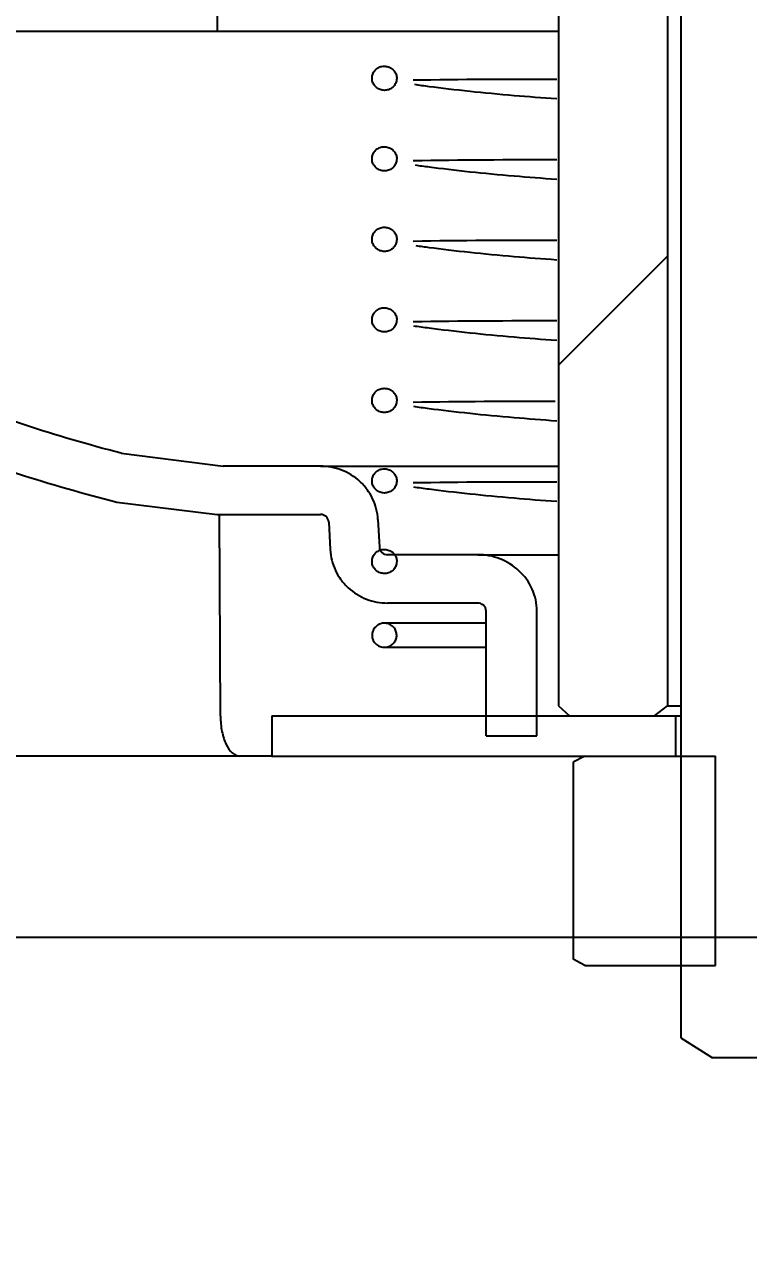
# Model space of a CAD drawing. Header units: millimetres. Extents: x 0 to 4637, y 0 to 3023.
# Drawn here: x 3311.91 to 3326.59, y 2684.4 to 2709.43 of the extents above; entities that cross this region are included whole.
import ezdxf
from ezdxf import colors
from ezdxf.entities.mleader import LeaderData, LeaderLine
from ezdxf.math import Vec2, Vec3

# ---------------------------------------------------------------- set-up
doc = ezdxf.new("R2010")
doc.units = ezdxf.units.MM
for name, color, linetype in [('ABVP-_VACCUM_CUP', 7, 'Continuous'), ('ABVP_MAIN_PLASTI', 7, 'Continuous'), ('BUSH_FOR_ABVP-VA', 7, 'Continuous'), ('COMPRESSED_SPRIN', 7, 'Continuous'), ('Default', 7, 'Continuous'), ('M6_HEX_NUT', 7, 'Continuous'), ('PREFILTER_MEDIA_', 7, 'Continuous'), ('STUD_FOR_ABVP_MA', 7, 'Continuous'), ('WASHER_25MM_OD', 7, 'Continuous')]:
    doc.layers.add(name, color=color, linetype=linetype)
doc.styles.get("Standard").update_dxf_attribs({"font": 'calibri.ttf'})

# ---------------------------------------------------------------- blocks, each defined once
blk = doc.blocks.new('SE11')
at = {"layer": 'ABVP-_VACCUM_CUP', "linetype": 'Continuous'}
h = blk.add_hatch(dxfattribs=at)
h.set_pattern_fill('ANSI32', scale=2, angle=9e-06, style=0)
edge = h.paths.add_edge_path()
edge.add_spline(control_points=[(399.6235, 342.1868), (399.7302, 342.1599), (399.8381, 342.1467), (399.9471, 342.1467)], knot_values=[0, 0, 0, 0, 1, 1, 1, 1], degree=3, periodic=0)
edge.add_line((399.9471, 342.1467), (400.2813, 342.1467))
edge.add_spline(control_points=[(400.2813, 342.1467), (400.2879, 342.1467), (400.2945, 342.1441), (400.3043, 342.1351), (400.3073, 342.1287), (400.3077, 342.122)], knot_values=[0, 0, 0, 0, 0.5, 0.5, 1, 1, 1, 1], degree=3, periodic=0)
edge.add_line((400.3077, 342.122), (400.3124, 342.0332))
edge.add_spline(control_points=[(400.3124, 342.0332), (400.3137, 342.0097), (400.3195, 341.9869), (400.3345, 341.9553), (400.3405, 341.9453), (400.3543, 341.9266), (400.3622, 341.9178), (400.3879, 341.8942), (400.4081, 341.8817), (400.4514, 341.865), (400.4748, 341.8607), (400.498, 341.8607)], knot_values=[0, 0, 0, 0, 0.25, 0.25, 0.375, 0.375, 0.5, 0.5, 0.75, 0.75, 1, 1, 1, 1], degree=3, periodic=0)
edge.add_line((400.498, 341.8607), (400.7892, 341.8607))
edge.add_spline(control_points=[(400.7892, 341.8607), (400.7962, 341.8607), (400.8031, 341.858), (400.8132, 341.8485), (400.8163, 341.8417), (400.8163, 341.8347)], knot_values=[0, 0, 0, 0, 0.5, 0.5, 1, 1, 1, 1], degree=3, periodic=0)
edge.add_line((400.8163, 341.8347), (400.8163, 341.4317))
edge.add_line((400.8163, 341.4317), (400.9806, 341.4317))
edge.add_line((400.9806, 341.4317), (400.9806, 341.8347))
edge.add_spline(control_points=[(400.9806, 341.8347), (400.9806, 341.847), (400.9793, 341.8591), (400.9741, 341.8829), (400.9702, 341.8947), (400.9552, 341.9281), (400.9404, 341.9483), (400.9047, 341.9813), (400.8835, 341.9945), (400.8494, 342.0077), (400.8375, 342.0111), (400.8135, 342.0156), (400.8014, 342.0167), (400.7892, 342.0167)], knot_values=[0, 0, 0, 0, 0.125, 0.125, 0.25, 0.25, 0.5, 0.5, 0.75, 0.75, 0.875, 0.875, 1, 1, 1, 1], degree=3, periodic=0)
edge.add_line((400.7892, 342.0167), (400.498, 342.0167))
edge.add_spline(control_points=[(400.498, 342.0167), (400.4914, 342.0167), (400.4847, 342.0192), (400.4749, 342.0282), (400.4718, 342.0347), (400.4714, 342.0413)], knot_values=[0, 0, 0, 0, 0.5, 0.5, 1, 1, 1, 1], degree=3, periodic=0)
edge.add_line((400.4714, 342.0413), (400.4667, 342.1302))
edge.add_spline(control_points=[(400.4667, 342.1302), (400.4654, 342.1537), (400.4596, 342.1764), (400.4445, 342.208), (400.4386, 342.2179), (400.4248, 342.2366), (400.4169, 342.2454), (400.3913, 342.269), (400.371, 342.2816), (400.3278, 342.2983), (400.3044, 342.3027), (400.2813, 342.3027)], knot_values=[0, 0, 0, 0, 0.25, 0.25, 0.375, 0.375, 0.5, 0.5, 0.75, 0.75, 1, 1, 1, 1], degree=3, periodic=0)
edge.add_line((400.2813, 342.3027), (399.9671, 342.3027))
edge.add_spline(control_points=[(399.9671, 342.3027), (399.8558, 342.3027), (399.7457, 342.3164), (399.6368, 342.3445)], knot_values=[0, 0, 0, 0, 1, 1, 1, 1], degree=3, periodic=0)
edge.add_spline(control_points=[(399.6368, 342.3445), (399.4259, 342.3988), (399.2208, 342.4661), (398.8217, 342.6257), (398.6278, 342.7179), (398.3453, 342.8751), (398.2526, 342.9307), (398.07, 343.0483), (397.9803, 343.1103), (397.7184, 343.304), (397.5526, 343.4441), (397.3957, 343.5951)], knot_values=[0, 0, 0, 0, 0.25, 0.25, 0.5, 0.5, 0.625, 0.625, 0.75, 0.75, 1, 1, 1, 1], degree=3, periodic=0)
edge.add_spline(control_points=[(397.3957, 343.5951), (397.3772, 343.6129), (397.3572, 343.6286), (397.3146, 343.6563), (397.2916, 343.6682), (397.2442, 343.6873), (397.2199, 343.6945), (397.1698, 343.7042), (397.144, 343.7067), (397.1186, 343.7067)], knot_values=[0, 0, 0, 0, 0.25, 0.25, 0.5, 0.5, 0.75, 0.75, 1, 1, 1, 1], degree=3, periodic=0)
edge.add_line((397.1186, 343.7067), (396.9558, 343.7067))
edge.add_line((396.9558, 343.7067), (396.9558, 343.5507))
edge.add_line((396.9558, 343.5507), (397.0795, 343.5507))
edge.add_spline(control_points=[(397.0795, 343.5507), (397.101, 343.5507), (397.1223, 343.5487), (397.1647, 343.5406), (397.1856, 343.5345), (397.2453, 343.5107), (397.2825, 343.4871), (397.3139, 343.4572)], knot_values=[0, 0, 0, 0, 0.25, 0.25, 0.5, 0.5, 1, 1, 1, 1], degree=3, periodic=0)
edge.add_spline(control_points=[(397.3139, 343.4572), (397.4762, 343.3033), (397.6466, 343.1615), (398.0029, 342.9011), (398.1889, 342.7825), (398.4797, 342.6222), (398.5786, 342.5718), (398.7804, 342.4768), (398.8832, 342.4324), (399.1944, 342.3098), (399.4066, 342.2415), (399.6235, 342.1868)], knot_values=[0, 0, 0, 0, 0.25, 0.25, 0.5, 0.5, 0.625, 0.625, 0.75, 0.75, 1, 1, 1, 1], degree=3, periodic=0)
at = {"layer": 'BUSH_FOR_ABVP-VA', "linetype": 'Continuous'}
h = blk.add_hatch(dxfattribs=at)
h.set_pattern_fill('LINE', scale=2, angle=45, style=0)
edge = h.paths.add_edge_path()
edge.add_spline(control_points=[(401.0502, 341.5292), (401.0619, 341.5183), (401.0737, 341.5075), (401.0854, 341.4967)], knot_values=[0, 0, 0, 0, 1, 1, 1, 1], degree=3, periodic=0)
edge.add_line((401.0854, 341.4967), (401.3607, 341.4967))
edge.add_spline(control_points=[(401.3607, 341.4967), (401.3744, 341.5077), (401.3882, 341.5185), (401.4022, 341.5292)], knot_values=[0, 0, 0, 0, 1, 1, 1, 1], degree=3, periodic=0)
edge.add_line((401.4022, 341.5292), (401.4022, 344.7792))
edge.add_spline(control_points=[(401.4022, 344.7792), (401.3882, 344.7898), (401.3744, 344.8007), (401.3607, 344.8117)], knot_values=[0, 0, 0, 0, 1, 1, 1, 1], degree=3, periodic=0)
edge.add_line((401.3607, 344.8117), (401.0854, 344.8117))
edge.add_spline(control_points=[(401.0854, 344.8117), (401.0737, 344.8009), (401.0619, 344.79), (401.0502, 344.7792)], knot_values=[0, 0, 0, 0, 1, 1, 1, 1], degree=3, periodic=0)
edge.add_line((401.0502, 344.7792), (401.0502, 341.5292))
at = {"layer": 'COMPRESSED_SPRIN', "linetype": 'Continuous'}
h = blk.add_hatch(dxfattribs=at)
h.set_pattern_fill('ANSI32', angle=90, style=0)
edge = h.paths.add_edge_path()
edge.add_spline(control_points=[(400.5275, 343.5546), (400.5275, 343.5651), (400.5231, 343.5752), (400.5083, 343.5896), (400.498, 343.5938), (400.4774, 343.5941), (400.4671, 343.5901), (400.4521, 343.5758), (400.4477, 343.5656), (400.4477, 343.5449), (400.4521, 343.5347), (400.4668, 343.5203), (400.477, 343.5161), (400.4978, 343.5158), (400.5081, 343.5198), (400.523, 343.534), (400.5275, 343.5442), (400.5275, 343.5546)], knot_values=[0, 0, 0, 0, 0.125, 0.125, 0.25, 0.25, 0.375, 0.375, 0.5, 0.5, 0.625, 0.625, 0.75, 0.75, 0.875, 0.875, 1, 1, 1, 1], degree=3, periodic=1)
h = blk.add_hatch(dxfattribs=at)
h.set_pattern_fill('ANSI32', angle=90, style=0)
edge = h.paths.add_edge_path()
edge.add_spline(control_points=[(400.5275, 343.2946), (400.5275, 343.3051), (400.5231, 343.3152), (400.5083, 343.3296), (400.498, 343.3338), (400.4774, 343.3341), (400.4671, 343.3301), (400.4521, 343.3158), (400.4477, 343.3056), (400.4477, 343.2849), (400.4521, 343.2747), (400.4668, 343.2603), (400.477, 343.2561), (400.4978, 343.2558), (400.5081, 343.2598), (400.523, 343.274), (400.5275, 343.2842), (400.5275, 343.2946)], knot_values=[0, 0, 0, 0, 0.125, 0.125, 0.25, 0.25, 0.375, 0.375, 0.5, 0.5, 0.625, 0.625, 0.75, 0.75, 0.875, 0.875, 1, 1, 1, 1], degree=3, periodic=1)
h = blk.add_hatch(dxfattribs=at)
h.set_pattern_fill('ANSI32', angle=90, style=0)
edge = h.paths.add_edge_path()
edge.add_spline(control_points=[(400.5275, 343.0346), (400.5275, 343.0451), (400.5231, 343.0552), (400.5083, 343.0696), (400.498, 343.0738), (400.4774, 343.0741), (400.4671, 343.0701), (400.4521, 343.0558), (400.4477, 343.0456), (400.4477, 343.0249), (400.4521, 343.0147), (400.4668, 343.0003), (400.477, 342.9961), (400.4978, 342.9958), (400.5081, 342.9998), (400.523, 343.014), (400.5275, 343.0242), (400.5275, 343.0346)], knot_values=[0, 0, 0, 0, 0.125, 0.125, 0.25, 0.25, 0.375, 0.375, 0.5, 0.5, 0.625, 0.625, 0.75, 0.75, 0.875, 0.875, 1, 1, 1, 1], degree=3, periodic=1)
h = blk.add_hatch(dxfattribs=at)
h.set_pattern_fill('ANSI32', angle=90, style=0)
edge = h.paths.add_edge_path()
edge.add_spline(control_points=[(400.5275, 342.7746), (400.5275, 342.7851), (400.5231, 342.7952), (400.5083, 342.8096), (400.498, 342.8138), (400.4774, 342.8141), (400.4671, 342.8101), (400.4521, 342.7958), (400.4477, 342.7856), (400.4477, 342.7649), (400.4521, 342.7547), (400.4668, 342.7403), (400.477, 342.7361), (400.4978, 342.7358), (400.5081, 342.7398), (400.523, 342.754), (400.5275, 342.7642), (400.5275, 342.7746)], knot_values=[0, 0, 0, 0, 0.125, 0.125, 0.25, 0.25, 0.375, 0.375, 0.5, 0.5, 0.625, 0.625, 0.75, 0.75, 0.875, 0.875, 1, 1, 1, 1], degree=3, periodic=1)
h = blk.add_hatch(dxfattribs=at)
h.set_pattern_fill('ANSI32', angle=90, style=0)
edge = h.paths.add_edge_path()
edge.add_spline(control_points=[(400.5275, 342.5146), (400.5275, 342.5251), (400.5231, 342.5352), (400.5083, 342.5496), (400.498, 342.5538), (400.4774, 342.5541), (400.4671, 342.5501), (400.4521, 342.5358), (400.4477, 342.5256), (400.4477, 342.5049), (400.4521, 342.4947), (400.4668, 342.4803), (400.477, 342.4761), (400.4978, 342.4758), (400.5081, 342.4798), (400.523, 342.494), (400.5275, 342.5042), (400.5275, 342.5146)], knot_values=[0, 0, 0, 0, 0.125, 0.125, 0.25, 0.25, 0.375, 0.375, 0.5, 0.5, 0.625, 0.625, 0.75, 0.75, 0.875, 0.875, 1, 1, 1, 1], degree=3, periodic=1)
h = blk.add_hatch(dxfattribs=at)
h.set_pattern_fill('ANSI32', angle=90, style=0)
edge = h.paths.add_edge_path()
edge.add_spline(control_points=[(400.5275, 342.2546), (400.5275, 342.2651), (400.5231, 342.2752), (400.5083, 342.2896), (400.498, 342.2938), (400.4774, 342.2941), (400.4671, 342.2901), (400.4521, 342.2758), (400.4477, 342.2656), (400.4477, 342.2449), (400.4521, 342.2347), (400.4668, 342.2203), (400.477, 342.2161), (400.4978, 342.2158), (400.5081, 342.2198), (400.523, 342.234), (400.5275, 342.2442), (400.5275, 342.2546)], knot_values=[0, 0, 0, 0, 0.125, 0.125, 0.25, 0.25, 0.375, 0.375, 0.5, 0.5, 0.625, 0.625, 0.75, 0.75, 0.875, 0.875, 1, 1, 1, 1], degree=3, periodic=1)
h = blk.add_hatch(dxfattribs=at)
h.set_pattern_fill('ANSI32', angle=90, style=0)
edge = h.paths.add_edge_path()
edge.add_spline(control_points=[(400.5275, 341.9946), (400.5275, 342.0051), (400.5231, 342.0152), (400.5083, 342.0296), (400.498, 342.0338), (400.4774, 342.0341), (400.4671, 342.0301), (400.4521, 342.0158), (400.4477, 342.0056), (400.4477, 341.9849), (400.4521, 341.9747), (400.4668, 341.9603), (400.477, 341.9561), (400.4978, 341.9558), (400.5081, 341.9598), (400.523, 341.974), (400.5275, 341.9842), (400.5275, 341.9946)], knot_values=[0, 0, 0, 0, 0.125, 0.125, 0.25, 0.25, 0.375, 0.375, 0.5, 0.5, 0.625, 0.625, 0.75, 0.75, 0.875, 0.875, 1, 1, 1, 1], degree=3, periodic=1)
h = blk.add_hatch(dxfattribs=at)
h.set_pattern_fill('ANSI32', angle=90, style=0)
edge = h.paths.add_edge_path()
edge.add_spline(control_points=[(400.4477, 341.7567), (400.4477, 341.7462), (400.4521, 341.7361), (400.467, 341.7218), (400.4772, 341.7177), (400.498, 341.7177), (400.5083, 341.7218), (400.5231, 341.7362), (400.5275, 341.7464), (400.5275, 341.767), (400.5231, 341.7772), (400.5081, 341.7917), (400.4979, 341.7957), (400.4773, 341.7957), (400.4669, 341.7916), (400.4521, 341.7773), (400.4477, 341.7671), (400.4477, 341.7567)], knot_values=[0, 0, 0, 0, 0.125, 0.125, 0.25, 0.25, 0.375, 0.375, 0.5, 0.5, 0.625, 0.625, 0.75, 0.75, 0.875, 0.875, 1, 1, 1, 1], degree=3, periodic=1)
at = {"layer": 'M6_HEX_NUT', "linetype": 'Continuous'}
h = blk.add_hatch(dxfattribs=at)
h.set_pattern_fill('ANSI32', angle=9e-06, style=0)
edge = h.paths.add_edge_path()
edge.add_spline(control_points=[(401.1355, 341.3667), (401.123, 341.3601), (401.1104, 341.3535), (401.0979, 341.3469)], knot_values=[0, 0, 0, 0, 1, 1, 1, 1], degree=3, periodic=0)
edge.add_line((401.0979, 341.3469), (401.0979, 340.7105))
edge.add_spline(control_points=[(401.0979, 340.7105), (401.1104, 340.7039), (401.123, 340.6973), (401.1355, 340.6907)], knot_values=[0, 0, 0, 0, 1, 1, 1, 1], degree=3, periodic=0)
edge.add_line((401.1355, 340.6907), (401.5574, 340.6907))
edge.add_line((401.5574, 340.6907), (401.5574, 341.3667))
edge.add_line((401.5574, 341.3667), (401.1355, 341.3667))
at = {"layer": 'PREFILTER_MEDIA_', "linetype": 'Continuous'}
h = blk.add_hatch(dxfattribs=at)
h.set_pattern_fill('LINE', scale=2, angle=45, style=0)
h.paths.add_polyline_path([(390.912, 339.7417), (411.8457, 339.7417), (411.8457, 340.7817), (390.912, 340.7817)])
at = {"layer": 'STUD_FOR_ABVP_MA', "linetype": 'Continuous'}
h = blk.add_hatch(dxfattribs=at)
h.set_pattern_fill('ANSI32', scale=2, angle=90, style=0)
edge = h.paths.add_edge_path()
edge.add_spline(control_points=[(401.5475, 350.6617), (401.512, 350.6423), (401.4786, 350.6201), (401.446, 350.5967)], knot_values=[0, 0, 0, 0, 1, 1, 1, 1], degree=3, periodic=0)
edge.add_line((401.446, 350.5967), (401.446, 349.0367))
edge.add_line((401.446, 349.0367), (401.1209, 349.0367))
edge.add_spline(control_points=[(401.1209, 349.0367), (401.0972, 349.0151), (401.0737, 348.9935), (401.0502, 348.9717)], knot_values=[0, 0, 0, 0, 1, 1, 1, 1], degree=3, periodic=0)
edge.add_line((401.0502, 348.9717), (401.0502, 346.1767))
edge.add_spline(control_points=[(401.0502, 346.1767), (401.0737, 346.1549), (401.0972, 346.1333), (401.1209, 346.1117)], knot_values=[0, 0, 0, 0, 1, 1, 1, 1], degree=3, periodic=0)
edge.add_line((401.1209, 346.1117), (401.446, 346.1117))
edge.add_line((401.446, 346.1117), (401.446, 340.4567))
edge.add_spline(control_points=[(401.446, 340.4567), (401.4788, 340.4331), (401.5124, 340.4109), (401.5475, 340.3917)], knot_values=[0, 0, 0, 0, 1, 1, 1, 1], degree=3, periodic=0)
edge.add_line((401.5475, 340.3917), (401.9036, 340.3917))
edge.add_spline(control_points=[(401.9036, 340.3917), (401.9391, 340.4111), (401.9725, 340.4333), (402.0051, 340.4567)], knot_values=[0, 0, 0, 0, 1, 1, 1, 1], degree=3, periodic=0)
edge.add_line((402.0051, 340.4567), (402.0051, 346.1117))
edge.add_line((402.0051, 346.1117), (402.3302, 346.1117))
edge.add_spline(control_points=[(402.3302, 346.1117), (402.3539, 346.1332), (402.3774, 346.1549), (402.4009, 346.1767)], knot_values=[0, 0, 0, 0, 1, 1, 1, 1], degree=3, periodic=0)
edge.add_line((402.4009, 346.1767), (402.4009, 348.9717))
edge.add_spline(control_points=[(402.4009, 348.9717), (402.3774, 348.9934), (402.3539, 349.0151), (402.3302, 349.0367)], knot_values=[0, 0, 0, 0, 1, 1, 1, 1], degree=3, periodic=0)
edge.add_line((402.3302, 349.0367), (402.0051, 349.0367))
edge.add_line((402.0051, 349.0367), (402.0051, 350.5967))
edge.add_spline(control_points=[(402.0051, 350.5967), (401.9723, 350.6202), (401.9387, 350.6424), (401.9036, 350.6617)], knot_values=[0, 0, 0, 0, 1, 1, 1, 1], degree=3, periodic=0)
edge.add_line((401.9036, 350.6617), (401.5475, 350.6617))
at = {"layer": 'WASHER_25MM_OD', "linetype": 'Continuous'}
h = blk.add_hatch(dxfattribs=at)
h.set_pattern_fill('ANSI32', scale=2, angle=90, style=0)
h.paths.add_polyline_path([(400.1235, 341.4967), (400.1235, 341.3667), (401.4281, 341.3667), (401.4281, 341.4967)])
at = {"layer": 'ABVP-_VACCUM_CUP', "color": 7, "linetype": 'Continuous'}
for p, q in [((397.1186, 343.7067), (401.0502, 343.7067)), ((399.6368, 342.3445), (399.9671, 342.3027)), ((400.2813, 342.3027), (399.9671, 342.3027)), ((400.2813, 342.3027), (401.0502, 342.3027)), ((399.6235, 342.1868), (399.9471, 342.1467)), ((399.9471, 342.1467), (400.2813, 342.1467)), ((400.3077, 342.122), (400.3124, 342.0332)), ((400.4667, 342.1302), (400.4714, 342.0413)), ((400.7892, 342.0167), (400.498, 342.0167)), ((400.7892, 342.0167), (401.0502, 342.0167)), ((400.7892, 341.8607), (400.498, 341.8607)), ((400.8163, 341.4317), (400.8163, 341.8347)), ((400.9806, 341.4317), (400.9806, 341.8347)), ((400.8163, 341.4317), (400.9806, 341.4317))]:
    blk.add_line(p, q, dxfattribs=at)
for points, knots in [([(399.6368, 342.3445), (399.4259, 342.3988), (399.2208, 342.4661), (398.8217, 342.6257), (398.6278, 342.7179), (398.3453, 342.8751), (398.2526, 342.9307), (398.07, 343.0483), (397.9803, 343.1103), (397.7184, 343.304), (397.5526, 343.4441), (397.3957, 343.5951)], [0, 0, 0, 0, 0.25, 0.25, 0.5, 0.5, 0.625, 0.625, 0.75, 0.75, 1, 1, 1, 1]), ([(397.3139, 343.4572), (397.4762, 343.3033), (397.6466, 343.1615), (398.0029, 342.9011), (398.1889, 342.7825), (398.4797, 342.6222), (398.5786, 342.5718), (398.7804, 342.4768), (398.8832, 342.4324), (399.1944, 342.3098), (399.4066, 342.2415), (399.6235, 342.1868)], [0, 0, 0, 0, 0.25, 0.25, 0.5, 0.5, 0.625, 0.625, 0.75, 0.75, 1, 1, 1, 1]), ([(400.4667, 342.1302), (400.4654, 342.1537), (400.4596, 342.1764), (400.4445, 342.208), (400.4386, 342.2179), (400.4248, 342.2366), (400.4169, 342.2454), (400.3913, 342.269), (400.371, 342.2816), (400.3278, 342.2983), (400.3044, 342.3027), (400.2813, 342.3027)], [0, 0, 0, 0, 0.25, 0.25, 0.375, 0.375, 0.5, 0.5, 0.75, 0.75, 1, 1, 1, 1]), ([(400.3077, 342.122), (400.3073, 342.1287), (400.3043, 342.1351), (400.2945, 342.1441), (400.2879, 342.1467), (400.2813, 342.1467)], [0, 0, 0, 0, 0.5, 0.5, 1, 1, 1, 1]), ([(400.3124, 342.0332), (400.3137, 342.0097), (400.3195, 341.9869), (400.3345, 341.9553), (400.3405, 341.9453), (400.3543, 341.9266), (400.3622, 341.9178), (400.3879, 341.8942), (400.4081, 341.8817), (400.4514, 341.865), (400.4748, 341.8607), (400.498, 341.8607)], [0, 0, 0, 0, 0.25, 0.25, 0.375, 0.375, 0.5, 0.5, 0.75, 0.75, 1, 1, 1, 1]), ([(400.4714, 342.0413), (400.4718, 342.0347), (400.4749, 342.0282), (400.4847, 342.0192), (400.4914, 342.0167), (400.498, 342.0167)], [0, 0, 0, 0, 0.5, 0.5, 1, 1, 1, 1]), ([(400.9806, 341.8347), (400.9806, 341.847), (400.9793, 341.8591), (400.9741, 341.8829), (400.9702, 341.8947), (400.9552, 341.9281), (400.9404, 341.9483), (400.9047, 341.9813), (400.8835, 341.9945), (400.8494, 342.0077), (400.8375, 342.0111), (400.8135, 342.0156), (400.8014, 342.0167), (400.7892, 342.0167)], [0, 0, 0, 0, 0.125, 0.125, 0.25, 0.25, 0.5, 0.5, 0.75, 0.75, 0.875, 0.875, 1, 1, 1, 1]), ([(400.8163, 341.8347), (400.8163, 341.8417), (400.8132, 341.8485), (400.8031, 341.858), (400.7962, 341.8607), (400.7892, 341.8607)], [0, 0, 0, 0, 0.5, 0.5, 1, 1, 1, 1])]:
    blk.add_open_spline(points, degree=3, knots=knots, dxfattribs=at)
at = {"layer": 'ABVP_MAIN_PLASTI', "color": 7, "linetype": 'Continuous'}
for p, q in [((399.9488, 343.7067), (399.9445, 344.7473)), ((399.9579, 341.4956), (399.9552, 342.1467)), ((400.1235, 341.3667), (399.2706, 341.3667))]:
    blk.add_line(p, q, dxfattribs=at)
blk.add_open_spline([(399.9579, 341.4956), (399.958, 341.4785), (399.9596, 341.4618), (399.9659, 341.4305), (399.9705, 341.4163), (399.9818, 341.3925), (399.9887, 341.3829), (400.0034, 341.3701), (400.0116, 341.3667), (400.0196, 341.3667)], degree=3, knots=[0, 0, 0, 0, 0.25, 0.25, 0.5, 0.5, 0.75, 0.75, 1, 1, 1, 1], dxfattribs=at)
at = {"layer": 'BUSH_FOR_ABVP-VA', "color": 7, "linetype": 'Continuous'}
for p, q in [((401.0502, 344.7792), (401.0502, 341.5292)), ((401.4022, 344.7792), (401.4022, 341.5292)), ((401.0502, 341.5292), (401.0854, 341.4967)), ((401.3607, 341.4967), (401.4022, 341.5292)), ((401.4022, 341.5292), (401.446, 341.5292)), ((401.0854, 341.4967), (401.3607, 341.4967))]:
    blk.add_line(p, q, dxfattribs=at)
at = {"layer": 'COMPRESSED_SPRIN', "color": 7, "linetype": 'Continuous'}
for p, q in [((400.8163, 341.7957), (400.4885, 341.7957)), ((400.4882, 341.7177), (400.8163, 341.7177))]:
    blk.add_line(p, q, dxfattribs=at)
for centre, start in [((400.9696, 318.6583), 89.8273), ((400.9696, 318.3983), 89.8273), ((400.9696, 318.1383), 89.8273), ((400.9696, 317.8783), 89.8273), ((400.9696, 317.6183), 89.83795), ((400.9696, 317.3583), 89.8273)]:
    blk.add_arc(centre, 24.8931, start, 90.89631, dxfattribs=at)
for points, knots in [([(400.5275, 343.5546), (400.5275, 343.5589), (400.5268, 343.5633), (400.5253, 343.5674), (400.5239, 343.5714), (400.5217, 343.5753), (400.5191, 343.5787), (400.5164, 343.5821), (400.513, 343.5851), (400.5093, 343.5875), (400.5056, 343.5899), (400.5013, 343.5917), (400.497, 343.5928), (400.4925, 343.5939), (400.4879, 343.5942), (400.4833, 343.5937), (400.4788, 343.5933), (400.4742, 343.5921), (400.4701, 343.5901), (400.466, 343.5882), (400.4622, 343.5855), (400.459, 343.5823), (400.4558, 343.5792), (400.4532, 343.5755), (400.4513, 343.5715), (400.4495, 343.5676), (400.4483, 343.5633), (400.4478, 343.559), (400.4474, 343.5548), (400.4477, 343.5504), (400.4487, 343.5462), (400.4497, 343.5421), (400.4515, 343.538), (400.4538, 343.5344), (400.4561, 343.5308), (400.4591, 343.5275), (400.4625, 343.5248), (400.466, 343.522), (400.47, 343.5198), (400.4741, 343.5183), (400.4784, 343.5168), (400.483, 343.516), (400.4875, 343.5159), (400.4921, 343.5159), (400.4968, 343.5167), (400.5011, 343.5181), (400.5054, 343.5196), (400.5095, 343.5219), (400.5131, 343.5247), (400.5166, 343.5275), (400.5196, 343.531), (400.5219, 343.5348), (400.5242, 343.5385), (400.5258, 343.5427), (400.5267, 343.5469), (400.5273, 343.5495), (400.5275, 343.5521), (400.5275, 343.5546)], [0, 0, 0, 0, 0.052386, 0.052386, 0.052386, 0.104719, 0.104719, 0.104719, 0.157862, 0.157862, 0.157862, 0.212361, 0.212361, 0.212361, 0.267865, 0.267865, 0.267865, 0.323564, 0.323564, 0.323564, 0.37856, 0.37856, 0.37856, 0.43231, 0.43231, 0.43231, 0.484853, 0.484853, 0.484853, 0.536728, 0.536728, 0.536728, 0.588699, 0.588699, 0.588699, 0.641465, 0.641465, 0.641465, 0.695426, 0.695426, 0.695426, 0.750526, 0.750526, 0.750526, 0.806219, 0.806219, 0.806219, 0.861632, 0.861632, 0.861632, 0.915956, 0.915956, 0.915956, 0.968882, 0.968882, 0.968882, 1, 1, 1, 1]), ([(400.5847, 343.5354), (400.5997, 343.5332), (400.6534, 343.526), (400.7559, 343.5138), (400.8977, 343.5002), (400.9971, 343.4925), (401.0448, 343.4892)], [0.1132488, 0.1132488, 0.1132488, 0.1132488, 0.1391938, 0.2004513, 0.2557499, 0.3031809, 0.3031809, 0.3031809, 0.3031809]), ([(400.5275, 343.2946), (400.5275, 343.2989), (400.5268, 343.3033), (400.5253, 343.3074), (400.5239, 343.3114), (400.5217, 343.3153), (400.5191, 343.3187), (400.5164, 343.3221), (400.513, 343.3251), (400.5093, 343.3275), (400.5056, 343.3299), (400.5013, 343.3317), (400.497, 343.3328), (400.4925, 343.3339), (400.4879, 343.3342), (400.4833, 343.3337), (400.4788, 343.3333), (400.4742, 343.3321), (400.4701, 343.3301), (400.466, 343.3282), (400.4622, 343.3255), (400.459, 343.3223), (400.4558, 343.3192), (400.4532, 343.3155), (400.4513, 343.3115), (400.4495, 343.3076), (400.4483, 343.3033), (400.4478, 343.299), (400.4474, 343.2948), (400.4477, 343.2904), (400.4487, 343.2862), (400.4497, 343.2821), (400.4515, 343.278), (400.4538, 343.2744), (400.4561, 343.2708), (400.4591, 343.2675), (400.4625, 343.2648), (400.466, 343.262), (400.47, 343.2598), (400.4741, 343.2583), (400.4784, 343.2568), (400.483, 343.256), (400.4875, 343.2559), (400.4921, 343.2559), (400.4968, 343.2567), (400.5011, 343.2581), (400.5054, 343.2596), (400.5095, 343.2619), (400.5131, 343.2647), (400.5166, 343.2675), (400.5196, 343.271), (400.5219, 343.2748), (400.5242, 343.2785), (400.5258, 343.2827), (400.5267, 343.2869), (400.5273, 343.2895), (400.5275, 343.2921), (400.5275, 343.2946)], [0, 0, 0, 0, 0.052386, 0.052386, 0.052386, 0.104719, 0.104719, 0.104719, 0.157862, 0.157862, 0.157862, 0.212361, 0.212361, 0.212361, 0.267865, 0.267865, 0.267865, 0.323564, 0.323564, 0.323564, 0.37856, 0.37856, 0.37856, 0.43231, 0.43231, 0.43231, 0.484853, 0.484853, 0.484853, 0.536728, 0.536728, 0.536728, 0.588699, 0.588699, 0.588699, 0.641465, 0.641465, 0.641465, 0.695426, 0.695426, 0.695426, 0.750526, 0.750526, 0.750526, 0.806219, 0.806219, 0.806219, 0.861632, 0.861632, 0.861632, 0.915956, 0.915956, 0.915956, 0.968882, 0.968882, 0.968882, 1, 1, 1, 1]), ([(400.587, 343.275), (400.6013, 343.273), (400.6544, 343.2659), (400.7559, 343.2538), (400.8977, 343.2402), (400.9971, 343.2325), (401.0448, 343.2292)], [0.1145674, 0.1145674, 0.1145674, 0.1145674, 0.1391938, 0.2004513, 0.2557499, 0.3031809, 0.3031809, 0.3031809, 0.3031809]), ([(400.5275, 343.0346), (400.5275, 343.0389), (400.5268, 343.0433), (400.5253, 343.0474), (400.5239, 343.0514), (400.5217, 343.0553), (400.5191, 343.0587), (400.5164, 343.0621), (400.513, 343.0651), (400.5093, 343.0675), (400.5056, 343.0699), (400.5013, 343.0717), (400.497, 343.0728), (400.4925, 343.0739), (400.4879, 343.0742), (400.4833, 343.0737), (400.4788, 343.0733), (400.4742, 343.0721), (400.4701, 343.0701), (400.466, 343.0682), (400.4622, 343.0655), (400.459, 343.0623), (400.4558, 343.0592), (400.4532, 343.0555), (400.4513, 343.0515), (400.4495, 343.0476), (400.4483, 343.0433), (400.4478, 343.039), (400.4474, 343.0348), (400.4477, 343.0304), (400.4487, 343.0262), (400.4497, 343.0221), (400.4515, 343.018), (400.4538, 343.0144), (400.4561, 343.0108), (400.4591, 343.0075), (400.4625, 343.0048), (400.466, 343.002), (400.47, 342.9998), (400.4741, 342.9983), (400.4784, 342.9968), (400.483, 342.996), (400.4875, 342.9959), (400.4921, 342.9959), (400.4968, 342.9967), (400.5011, 342.9981), (400.5054, 342.9996), (400.5095, 343.0019), (400.5131, 343.0047), (400.5166, 343.0075), (400.5196, 343.011), (400.5219, 343.0148), (400.5242, 343.0185), (400.5258, 343.0227), (400.5267, 343.0269), (400.5273, 343.0295), (400.5275, 343.0321), (400.5275, 343.0346)], [0, 0, 0, 0, 0.052386, 0.052386, 0.052386, 0.104719, 0.104719, 0.104719, 0.157862, 0.157862, 0.157862, 0.212361, 0.212361, 0.212361, 0.267865, 0.267865, 0.267865, 0.323564, 0.323564, 0.323564, 0.37856, 0.37856, 0.37856, 0.43231, 0.43231, 0.43231, 0.484853, 0.484853, 0.484853, 0.536728, 0.536728, 0.536728, 0.588699, 0.588699, 0.588699, 0.641465, 0.641465, 0.641465, 0.695426, 0.695426, 0.695426, 0.750526, 0.750526, 0.750526, 0.806219, 0.806219, 0.806219, 0.861632, 0.861632, 0.861632, 0.915956, 0.915956, 0.915956, 0.968882, 0.968882, 0.968882, 1, 1, 1, 1]), ([(400.5893, 343.0147), (400.603, 343.0128), (400.6553, 343.0058), (400.7559, 342.9938), (400.8977, 342.9802), (400.9971, 342.9725), (401.0448, 342.9692)], [0.1158852, 0.1158852, 0.1158852, 0.1158852, 0.1391938, 0.2004513, 0.2557499, 0.3031809, 0.3031809, 0.3031809, 0.3031809]), ([(400.5275, 342.7746), (400.5275, 342.7789), (400.5268, 342.7833), (400.5253, 342.7874), (400.5239, 342.7914), (400.5217, 342.7953), (400.5191, 342.7987), (400.5164, 342.8021), (400.513, 342.8051), (400.5093, 342.8075), (400.5056, 342.8099), (400.5013, 342.8117), (400.497, 342.8128), (400.4925, 342.8139), (400.4879, 342.8142), (400.4833, 342.8137), (400.4788, 342.8133), (400.4742, 342.8121), (400.4701, 342.8101), (400.466, 342.8082), (400.4622, 342.8055), (400.459, 342.8023), (400.4558, 342.7992), (400.4532, 342.7955), (400.4513, 342.7915), (400.4495, 342.7876), (400.4483, 342.7833), (400.4478, 342.779), (400.4474, 342.7748), (400.4477, 342.7704), (400.4487, 342.7662), (400.4497, 342.7621), (400.4515, 342.758), (400.4538, 342.7544), (400.4561, 342.7508), (400.4591, 342.7475), (400.4625, 342.7448), (400.466, 342.742), (400.47, 342.7398), (400.4741, 342.7383), (400.4784, 342.7368), (400.483, 342.736), (400.4875, 342.7359), (400.4921, 342.7359), (400.4968, 342.7367), (400.5011, 342.7381), (400.5054, 342.7396), (400.5095, 342.7419), (400.5131, 342.7447), (400.5166, 342.7475), (400.5196, 342.751), (400.5219, 342.7548), (400.5242, 342.7585), (400.5258, 342.7627), (400.5267, 342.7669), (400.5273, 342.7695), (400.5275, 342.7721), (400.5275, 342.7746)], [0, 0, 0, 0, 0.052386, 0.052386, 0.052386, 0.104719, 0.104719, 0.104719, 0.157862, 0.157862, 0.157862, 0.212361, 0.212361, 0.212361, 0.267865, 0.267865, 0.267865, 0.323564, 0.323564, 0.323564, 0.37856, 0.37856, 0.37856, 0.43231, 0.43231, 0.43231, 0.484853, 0.484853, 0.484853, 0.536728, 0.536728, 0.536728, 0.588699, 0.588699, 0.588699, 0.641465, 0.641465, 0.641465, 0.695426, 0.695426, 0.695426, 0.750526, 0.750526, 0.750526, 0.806219, 0.806219, 0.806219, 0.861632, 0.861632, 0.861632, 0.915956, 0.915956, 0.915956, 0.968882, 0.968882, 0.968882, 1, 1, 1, 1]), ([(400.5813, 342.7559), (400.5972, 342.7536), (400.652, 342.7462), (400.7559, 342.7338), (400.8977, 342.7202), (400.9971, 342.7125), (401.0448, 342.7092)], [0.1112579, 0.1112579, 0.1112579, 0.1112579, 0.1391938, 0.2004513, 0.2557499, 0.3031809, 0.3031809, 0.3031809, 0.3031809]), ([(400.5275, 342.5146), (400.5275, 342.5189), (400.5268, 342.5233), (400.5253, 342.5274), (400.5239, 342.5314), (400.5217, 342.5353), (400.5191, 342.5387), (400.5164, 342.5421), (400.513, 342.5451), (400.5093, 342.5475), (400.5056, 342.5499), (400.5013, 342.5517), (400.497, 342.5528), (400.4925, 342.5539), (400.4879, 342.5542), (400.4833, 342.5537), (400.4788, 342.5533), (400.4742, 342.5521), (400.4701, 342.5501), (400.466, 342.5482), (400.4622, 342.5455), (400.459, 342.5423), (400.4558, 342.5392), (400.4532, 342.5355), (400.4513, 342.5315), (400.4495, 342.5276), (400.4483, 342.5233), (400.4478, 342.519), (400.4474, 342.5148), (400.4477, 342.5104), (400.4487, 342.5062), (400.4497, 342.5021), (400.4515, 342.498), (400.4538, 342.4944), (400.4561, 342.4908), (400.4591, 342.4875), (400.4625, 342.4848), (400.466, 342.482), (400.47, 342.4798), (400.4741, 342.4783), (400.4784, 342.4768), (400.483, 342.476), (400.4875, 342.4759), (400.4921, 342.4759), (400.4968, 342.4767), (400.5011, 342.4781), (400.5054, 342.4796), (400.5095, 342.4819), (400.5131, 342.4847), (400.5166, 342.4875), (400.5196, 342.491), (400.5219, 342.4948), (400.5242, 342.4985), (400.5258, 342.5027), (400.5267, 342.5069), (400.5273, 342.5095), (400.5275, 342.5121), (400.5275, 342.5146)], [0, 0, 0, 0, 0.052386, 0.052386, 0.052386, 0.104719, 0.104719, 0.104719, 0.157862, 0.157862, 0.157862, 0.212361, 0.212361, 0.212361, 0.267865, 0.267865, 0.267865, 0.323564, 0.323564, 0.323564, 0.37856, 0.37856, 0.37856, 0.43231, 0.43231, 0.43231, 0.484853, 0.484853, 0.484853, 0.536728, 0.536728, 0.536728, 0.588699, 0.588699, 0.588699, 0.641465, 0.641465, 0.641465, 0.695426, 0.695426, 0.695426, 0.750526, 0.750526, 0.750526, 0.806219, 0.806219, 0.806219, 0.861632, 0.861632, 0.861632, 0.915956, 0.915956, 0.915956, 0.968882, 0.968882, 0.968882, 1, 1, 1, 1]), ([(400.5813, 342.4959), (400.5972, 342.4936), (400.652, 342.4862), (400.7559, 342.4738), (400.8977, 342.4602), (400.9971, 342.4525), (401.0448, 342.4492)], [0.1112579, 0.1112579, 0.1112579, 0.1112579, 0.1391938, 0.2004513, 0.2557499, 0.3031809, 0.3031809, 0.3031809, 0.3031809]), ([(400.5275, 342.2546), (400.5275, 342.2589), (400.5268, 342.2633), (400.5253, 342.2674), (400.5239, 342.2714), (400.5217, 342.2753), (400.5191, 342.2787), (400.5164, 342.2821), (400.513, 342.2851), (400.5093, 342.2875), (400.5056, 342.2899), (400.5013, 342.2917), (400.497, 342.2928), (400.4925, 342.2939), (400.4879, 342.2942), (400.4833, 342.2937), (400.4788, 342.2933), (400.4742, 342.2921), (400.4701, 342.2901), (400.466, 342.2882), (400.4622, 342.2855), (400.459, 342.2823), (400.4558, 342.2792), (400.4532, 342.2755), (400.4513, 342.2715), (400.4495, 342.2676), (400.4483, 342.2633), (400.4478, 342.259), (400.4474, 342.2548), (400.4477, 342.2504), (400.4487, 342.2462), (400.4497, 342.2421), (400.4515, 342.238), (400.4538, 342.2344), (400.4561, 342.2308), (400.4591, 342.2275), (400.4625, 342.2248), (400.466, 342.222), (400.47, 342.2198), (400.4741, 342.2183), (400.4784, 342.2168), (400.483, 342.216), (400.4875, 342.2159), (400.4921, 342.2159), (400.4968, 342.2167), (400.5011, 342.2181), (400.5054, 342.2196), (400.5095, 342.2219), (400.5131, 342.2247), (400.5166, 342.2275), (400.5196, 342.231), (400.5219, 342.2348), (400.5242, 342.2385), (400.5258, 342.2427), (400.5267, 342.2469), (400.5273, 342.2495), (400.5275, 342.2521), (400.5275, 342.2546)], [0, 0, 0, 0, 0.052386, 0.052386, 0.052386, 0.104719, 0.104719, 0.104719, 0.157862, 0.157862, 0.157862, 0.212361, 0.212361, 0.212361, 0.267865, 0.267865, 0.267865, 0.323564, 0.323564, 0.323564, 0.37856, 0.37856, 0.37856, 0.43231, 0.43231, 0.43231, 0.484853, 0.484853, 0.484853, 0.536728, 0.536728, 0.536728, 0.588699, 0.588699, 0.588699, 0.641465, 0.641465, 0.641465, 0.695426, 0.695426, 0.695426, 0.750526, 0.750526, 0.750526, 0.806219, 0.806219, 0.806219, 0.861632, 0.861632, 0.861632, 0.915956, 0.915956, 0.915956, 0.968882, 0.968882, 0.968882, 1, 1, 1, 1]), ([(400.5813, 342.2359), (400.5972, 342.2336), (400.652, 342.2262), (400.7559, 342.2138), (400.8977, 342.2002), (400.9971, 342.1925), (401.0448, 342.1892)], [0.1112579, 0.1112579, 0.1112579, 0.1112579, 0.1391938, 0.2004513, 0.2557499, 0.3031809, 0.3031809, 0.3031809, 0.3031809]), ([(400.5275, 341.9946), (400.5275, 341.9989), (400.5268, 342.0033), (400.5253, 342.0074), (400.5239, 342.0114), (400.5217, 342.0153), (400.5191, 342.0187), (400.5164, 342.0221), (400.513, 342.0251), (400.5093, 342.0275), (400.5056, 342.0299), (400.5013, 342.0317), (400.497, 342.0328), (400.4925, 342.0339), (400.4879, 342.0342), (400.4833, 342.0337), (400.4788, 342.0333), (400.4742, 342.0321), (400.4701, 342.0301), (400.466, 342.0282), (400.4622, 342.0255), (400.459, 342.0223), (400.4558, 342.0192), (400.4532, 342.0155), (400.4513, 342.0115), (400.4495, 342.0076), (400.4483, 342.0033), (400.4478, 341.999), (400.4474, 341.9948), (400.4477, 341.9904), (400.4487, 341.9862), (400.4497, 341.9821), (400.4515, 341.978), (400.4538, 341.9744), (400.4561, 341.9708), (400.4591, 341.9675), (400.4625, 341.9648), (400.466, 341.962), (400.47, 341.9598), (400.4741, 341.9583), (400.4784, 341.9568), (400.483, 341.956), (400.4875, 341.9559), (400.4921, 341.9559), (400.4968, 341.9567), (400.5011, 341.9581), (400.5054, 341.9596), (400.5095, 341.9619), (400.5131, 341.9647), (400.5166, 341.9675), (400.5196, 341.971), (400.5219, 341.9748), (400.5242, 341.9785), (400.5258, 341.9827), (400.5267, 341.9869), (400.5273, 341.9895), (400.5275, 341.9921), (400.5275, 341.9946)], [0, 0, 0, 0, 0.052386, 0.052386, 0.052386, 0.104719, 0.104719, 0.104719, 0.157862, 0.157862, 0.157862, 0.212361, 0.212361, 0.212361, 0.267865, 0.267865, 0.267865, 0.323564, 0.323564, 0.323564, 0.37856, 0.37856, 0.37856, 0.43231, 0.43231, 0.43231, 0.484853, 0.484853, 0.484853, 0.536728, 0.536728, 0.536728, 0.588699, 0.588699, 0.588699, 0.641465, 0.641465, 0.641465, 0.695426, 0.695426, 0.695426, 0.750526, 0.750526, 0.750526, 0.806219, 0.806219, 0.806219, 0.861632, 0.861632, 0.861632, 0.915956, 0.915956, 0.915956, 0.968882, 0.968882, 0.968882, 1, 1, 1, 1]), ([(400.4477, 341.7567), (400.4477, 341.761), (400.4484, 341.7653), (400.4498, 341.7694), (400.4513, 341.7734), (400.4534, 341.7773), (400.4561, 341.7806), (400.4588, 341.784), (400.4621, 341.787), (400.4657, 341.7893), (400.4695, 341.7917), (400.4736, 341.7935), (400.4779, 341.7945), (400.4823, 341.7956), (400.487, 341.7959), (400.4914, 341.7955), (400.496, 341.7951), (400.5005, 341.7938), (400.5047, 341.7919), (400.5088, 341.79), (400.5127, 341.7873), (400.5159, 341.7842), (400.5191, 341.781), (400.5218, 341.7773), (400.5237, 341.7732), (400.5256, 341.7693), (400.5269, 341.765), (400.5273, 341.7606), (400.5278, 341.7563), (400.5275, 341.7519), (400.5265, 341.7478), (400.5255, 341.7436), (400.5237, 341.7396), (400.5214, 341.736), (400.5191, 341.7324), (400.5162, 341.7291), (400.5128, 341.7264), (400.5093, 341.7237), (400.5054, 341.7215), (400.5012, 341.72), (400.497, 341.7185), (400.4924, 341.7177), (400.4879, 341.7177), (400.4834, 341.7176), (400.4787, 341.7184), (400.4744, 341.7199), (400.4701, 341.7213), (400.466, 341.7236), (400.4624, 341.7264), (400.4589, 341.7292), (400.4558, 341.7327), (400.4534, 341.7365), (400.4511, 341.7402), (400.4494, 341.7444), (400.4485, 341.7487), (400.4479, 341.7513), (400.4477, 341.754), (400.4477, 341.7567)], [0, 0, 0, 0, 0.052191, 0.052191, 0.052191, 0.104351, 0.104351, 0.104351, 0.156999, 0.156999, 0.156999, 0.210759, 0.210759, 0.210759, 0.265656, 0.265656, 0.265656, 0.321234, 0.321234, 0.321234, 0.376679, 0.376679, 0.376679, 0.431171, 0.431171, 0.431171, 0.484324, 0.484324, 0.484324, 0.536403, 0.536403, 0.536403, 0.588168, 0.588168, 0.588168, 0.640484, 0.640484, 0.640484, 0.693955, 0.693955, 0.693955, 0.74868, 0.74868, 0.74868, 0.804207, 0.804207, 0.804207, 0.859717, 0.859717, 0.859717, 0.914409, 0.914409, 0.914409, 0.967882, 0.967882, 0.967882, 1, 1, 1, 1])]:
    blk.add_open_spline(points, degree=3, knots=knots, dxfattribs=at)
at = {"layer": 'M6_HEX_NUT', "color": 7, "linetype": 'Continuous'}
for p, q in [((401.1355, 341.3667), (401.0979, 341.3469)), ((401.0979, 341.3469), (401.0979, 340.7105)), ((401.1355, 341.3667), (401.5574, 341.3667)), ((401.5574, 340.6907), (401.5574, 341.3667)), ((401.1355, 340.6907), (401.0979, 340.7105)), ((401.1355, 340.6907), (401.5574, 340.6907))]:
    blk.add_line(p, q, dxfattribs=at)
at = {"layer": 'PREFILTER_MEDIA_', "color": 7, "linetype": 'Continuous'}
blk.add_line((390.912, 340.7817), (411.8457, 340.7817), dxfattribs=at)
at = {"layer": 'STUD_FOR_ABVP_MA', "color": 7, "linetype": 'Continuous'}
for p, q in [((401.446, 346.1117), (401.446, 340.4567)), ((401.446, 340.4567), (401.5475, 340.3917)), ((401.9036, 340.3917), (401.5475, 340.3917))]:
    blk.add_line(p, q, dxfattribs=at)
at = {"layer": 'WASHER_25MM_OD', "color": 7, "linetype": 'Continuous'}
for p, q in [((400.1235, 341.4967), (400.1235, 341.3667)), ((400.1235, 341.4967), (401.4281, 341.4967)), ((401.4281, 341.4967), (401.4281, 341.3667)), ((401.4281, 341.4967), (401.446, 341.4967)), ((400.1235, 341.3667), (401.4281, 341.3667))]:
    blk.add_line(p, q, dxfattribs=at)

msp = doc.modelspace()

# ---------------------------------------------------------------- block references
at = {"layer": 'Default', "xscale": 6.278552465, "yscale": 6.278552465, "zscale": 6.278552465}
msp.add_blockref('SE11', (804.7265, 551.3132), dxfattribs=at)

# ---------------------------------------------------------------- leaders
at = {"layer": 'Default', "color": 7, "linetype": 'Continuous'}
ml = msp.add_multileader_mtext('Standard', dxfattribs=at)
ml.set_content('{\\pxsm0.9;\\fSolid Edge ANSI|b0||i0||c0|p34;\\W1.;ANTIBLAST VALVE\\P(MOUNTED ON 4" FLANGE)\\P}', color=256)
ml.set_leader_properties()
ml.build(insert=Vec2(0, 0))
ml.multileader.update_dxf_attribs({"dogleg_length": 52.3848, "arrow_head_size": 27.9082})
ctx = ml.context
ctx.base_point, ctx.char_height, ctx.arrow_head_size, ctx.landing_gap_size, ctx.plane_origin, ctx.plane_x_axis = Vec3(3358.7101, 2875.106), 27.908166, 27.9082, 9.7679, Vec3(804.7265, 551.3132), Vec3(0.1592724, 0)
notes = []
notes.append((ctx, [(0, (1, 1, 0), (3306.3252, 2875.106), (1, 0), 52.3848, [(0, [(3269.2706, 2720.3125)], 0, [])])]))
ctx.mtext.insert = Vec3(3368.4779, 2889.179)
for ctx, leaders in notes:
    for number, flags, end, landing, length, lines in leaders:
        leader = LeaderData()
        leader.index, (leader.has_last_leader_line, leader.has_dogleg_vector, leader.attachment_direction) = number, flags
        leader.last_leader_point, leader.dogleg_vector, leader.dogleg_length = Vec3(end), Vec3(landing), length
        for number, points, colour, breaks in lines:
            line = LeaderLine()
            line.index, line.vertices, line.color, line.breaks = number, Vec3.list(points), colors.encode_raw_color(colour), breaks
            leader.lines.append(line)
        ctx.leaders.append(leader)

doc.saveas('drawing.dxf')
